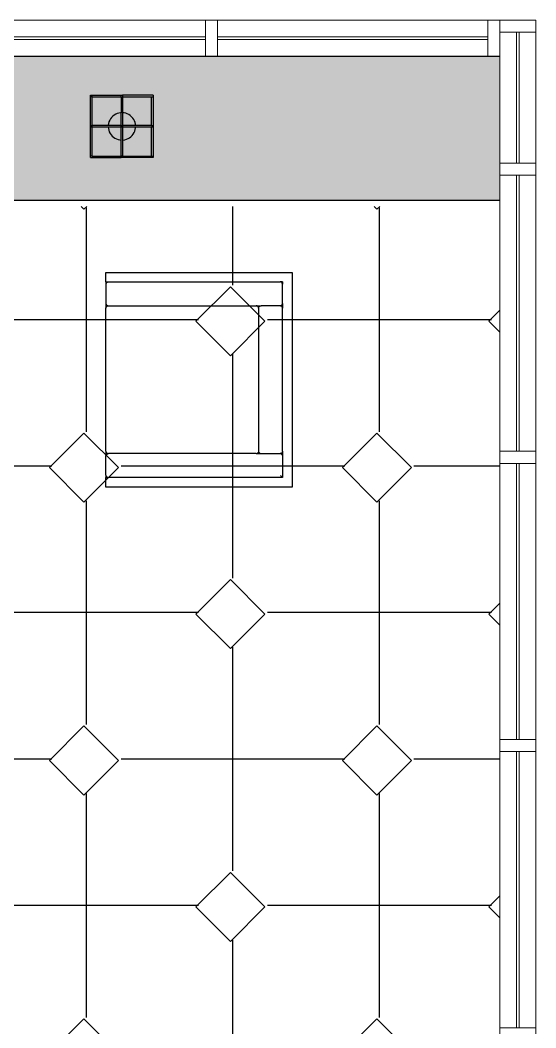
# Model space of a CAD drawing. Header units: millimetres. Extents: x -4865574 to 353735, y -2734656 to 279194.
# Drawn here: x -4824650 to -4822504, y -2669947 to -2665752 of the extents above; entities that cross this region are included whole.
import ezdxf

# ---------------------------------------------------------------- set-up
doc = ezdxf.new("R2010")
doc.units = ezdxf.units.MM
doc.layers.add('+AT9-Hardscape', color=1, linetype='Continuous')
doc.layers.add('+AT9-Hatch', color=8, linetype='Continuous')
for name, color, linetype, lineweight in [('CURTAIN-MULLION', 8, 'Continuous', 9), ('CURTAIN-MULLION-CUT', 6, 'Continuous', 9), ('CURTAINPANEL', 8, 'Continuous', 9), ('CURTAINPANEL-CUT', 6, 'Continuous', 9)]:
    doc.layers.add(name, color=color, linetype=linetype, lineweight=lineweight)

# ---------------------------------------------------------------- blocks, each defined once
blk = doc.blocks.new('System Panel - AM_12 mm Clear Glass-7864165-LEVEL 61 _BMU ACCESS_')
at = {"layer": 'CURTAINPANEL-CUT', "color": 8}
for p, q in [((562.5, 6), (-562.5, 6)), ((-562.5, 6), (-562.5, -6)), ((562.5, -6), (562.5, 6)), ((-562.5, -6), (562.5, -6))]:
    blk.add_line(p, q, dxfattribs=at)
blk = doc.blocks.new('System Panel - AM_12 mm Clear Glass-7864166-LEVEL 61 _BMU ACCESS_')
at = {"layer": 'CURTAINPANEL-CUT', "color": 8}
for p, q in [((575, 6), (-575, 6)), ((-575, 6), (-575, -6)), ((575, -6), (575, 6)), ((-575, -6), (575, -6))]:
    blk.add_line(p, q, dxfattribs=at)
blk = doc.blocks.new('System Panel - AM_12 mm Clear Glass-7864212-LEVEL 61 _BMU ACCESS_')
at = {"layer": 'CURTAINPANEL-CUT'}
for p, q in [((272.5, 6), (-272.5, 6)), ((-272.5, 6), (-272.5, -6)), ((272.5, -6), (272.5, 6)), ((-272.5, -6), (272.5, -6))]:
    blk.add_line(p, q, dxfattribs=at)
blk = doc.blocks.new('Rectangular Mullion - 50 x 150 mm-6826922-LEVEL 61 _BMU ACCESS_')
at = {"layer": 'CURTAIN-MULLION'}
for p, q in [((-4823828.6, -2665752.1), (-4822703.6, -2665752.1)), ((-4822703.6, -2665902.1), (-4823828.6, -2665902.1))]:
    blk.add_line(p, q, dxfattribs=at)
blk = doc.blocks.new('Rectangular Mullion - 50 x 150 mm-6826923-LEVEL 61 _BMU ACCESS_')
at = {"layer": 'CURTAIN-MULLION'}
for p, q in [((-4825028.6, -2665752.1), (-4823878.6, -2665752.1)), ((-4823878.6, -2665902.1), (-4825028.6, -2665902.1))]:
    blk.add_line(p, q, dxfattribs=at)
blk = doc.blocks.new('Rectangular Mullion - 50 x 150 mm-7864162-LEVEL 61 _BMU ACCESS_')
at = {"layer": 'CURTAIN-MULLION-CUT', "color": 8}
for p, q in [((-25, 75), (25, 75)), ((-25, -75), (-25, 75)), ((25, 75), (25, -75)), ((25, -75), (-25, -75))]:
    blk.add_line(p, q, dxfattribs=at)
blk = doc.blocks.new('Rectangular Mullion - 50 x 150 mm-7864168-LEVEL 61 _BMU ACCESS_')
at = {"layer": 'CURTAIN-MULLION-CUT', "color": 8}
for p, q in [((-50, 75), (0, 75)), ((-50, -75), (-50, 75)), ((0, 75), (0, -75)), ((0, -75), (-50, -75))]:
    blk.add_line(p, q, dxfattribs=at)
blk = doc.blocks.new('Rectangular Mullion - 50 x 150 mm-7827266-LEVEL 61 _BMU ACCESS_')
at = {"layer": 'CURTAIN-MULLION'}
for p, q in [((-4822503.6, -2665802.1), (-4822503.6, -2666347.1)), ((-4822653.6, -2666347.1), (-4822653.6, -2665902.1))]:
    blk.add_line(p, q, dxfattribs=at)
blk = doc.blocks.new('Rectangular Mullion - 50 x 150 mm-7864172-LEVEL 61 _BMU ACCESS_')
at = {"layer": 'CURTAIN-MULLION-CUT', "color": 8}
for p, q in [((-50, 75), (-50, -75)), ((0, 75), (-50, 75)), ((0, -75), (0, 75)), ((-50, -75), (0, -75))]:
    blk.add_line(p, q, dxfattribs=at)
blk = doc.blocks.new('COFFEE1')
at = {"layer": '+AT9-Hardscape'}
for p, q in [((884.3, 405.2), (884.3, 444.9)), ((884.3, 444.9), (1658.7, 444.9)), ((1658.7, 444.9), (1658.7, -448.6)), ((884.3, 405.2), (894.3, 405.2)), ((884.3, 405.2), (884.3, 395.3)), ((884.5, 397.2), (884.3, 395.3)), ((884.3, 395.3), (884.3, 315.9)), ((885.1, 399.1), (884.5, 397.2)), ((886, 400.8), (885.1, 399.1)), ((887.2, 402.3), (886, 400.8)), ((888.7, 403.6), (887.2, 402.3)), ((888.7, 403.6), (890.5, 404.5)), ((890.5, 404.5), (892.3, 405)), ((892.3, 405), (894.3, 405.2)), ((894.3, 405.2), (1609.1, 405.2)), ((1611, 405), (1609.1, 405.2)), ((1619, 405.2), (1609.1, 405.2)), ((1612.9, 404.5), (1611, 405)), ((1614.6, 403.6), (1612.9, 404.5)), ((1616.1, 402.3), (1614.6, 403.6)), ((1617.4, 400.8), (1616.1, 402.3)), ((1618.3, 399.1), (1617.4, 400.8)), ((1618.8, 397.2), (1618.3, 399.1)), ((1619, 395.3), (1618.8, 397.2)), ((1619, 405.2), (1619, 395.3)), ((1619, 315.9), (1619, 395.3)), ((884.3, 315.9), (884.5, 313.9)), ((884.3, 315.9), (884.3, 296)), ((884.3, 296), (884.5, 298)), ((884.3, -299.7), (884.3, 296)), ((884.5, 313.9), (885.1, 312.1)), ((884.5, 298), (885.1, 299.8)), ((885.1, 312.1), (886, 310.4)), ((885.1, 299.8), (886, 301.5)), ((886, 310.4), (887.2, 308.9)), ((886, 301.5), (887.2, 303)), ((887.2, 308.9), (888.7, 307.6)), ((887.2, 303), (888.7, 304.3)), ((888.7, 307.6), (890.5, 306.7)), ((888.7, 304.3), (890.5, 305.2)), ((890.5, 306.7), (892.3, 306.1)), ((890.5, 305.2), (892.3, 305.8)), ((892.3, 306.1), (894.3, 305.9)), ((892.3, 305.8), (894.3, 305.9)), ((894.3, 305.9), (1509.8, 305.9)), ((1511.7, 305.8), (1509.8, 305.9)), ((1509.8, 305.9), (1529.7, 305.9)), ((1513.6, 305.2), (1511.7, 305.8)), ((1515.3, 304.3), (1513.6, 305.2)), ((1516.8, 303), (1515.3, 304.3)), ((1518.1, 301.5), (1516.8, 303)), ((1519, 299.8), (1518.1, 301.5)), ((1519.6, 298), (1519, 299.8)), ((1519.7, 296), (1519.6, 298)), ((1519.7, 296), (1519.9, 298)), ((1519.7, 296), (1519.7, -299.7)), ((1519.9, 298), (1520.5, 299.8)), ((1520.5, 299.8), (1521.4, 301.5)), ((1521.4, 301.5), (1522.6, 303)), ((1522.6, 303), (1524.2, 304.3)), ((1524.2, 304.3), (1525.9, 305.2)), ((1525.9, 305.2), (1527.7, 305.8)), ((1527.7, 305.8), (1529.7, 305.9)), ((1609.1, 305.9), (1529.7, 305.9)), ((1609.1, 305.9), (1611, 306.1)), ((1611, 305.8), (1609.1, 305.9)), ((1611, 306.1), (1612.9, 306.7)), ((1612.9, 305.2), (1611, 305.8)), ((1612.9, 306.7), (1614.6, 307.6)), ((1614.6, 304.3), (1612.9, 305.2)), ((1614.6, 307.6), (1616.1, 308.9)), ((1616.1, 303), (1614.6, 304.3)), ((1616.1, 308.9), (1617.4, 310.4)), ((1617.4, 301.5), (1616.1, 303)), ((1617.4, 310.4), (1618.3, 312.1)), ((1618.3, 299.8), (1617.4, 301.5)), ((1618.3, 312.1), (1618.8, 313.9)), ((1618.8, 298), (1618.3, 299.8)), ((1618.8, 313.9), (1619, 315.9)), ((1619, 296), (1618.8, 298)), ((1619, 315.9), (1619, 296)), ((1619, -299.7), (1619, 296)), ((884.3, -299.7), (884.5, -301.6)), ((884.3, -299.7), (884.3, -319.5)), ((884.3, -319.5), (884.5, -317.6)), ((884.3, -399), (884.3, -319.5)), ((884.5, -301.6), (885.1, -303.5)), ((884.5, -317.6), (885.1, -315.7)), ((885.1, -303.5), (886, -305.2)), ((885.1, -315.7), (886, -314)), ((886, -305.2), (887.2, -306.7)), ((886, -314), (887.2, -312.5)), ((887.2, -306.7), (888.7, -307.9)), ((887.2, -312.5), (888.7, -311.3)), ((888.7, -307.9), (890.5, -308.9)), ((888.7, -311.3), (890.5, -310.4)), ((890.5, -308.9), (892.3, -309.4)), ((890.5, -310.4), (892.3, -309.8)), ((892.3, -309.4), (894.3, -309.6)), ((892.3, -309.8), (894.3, -309.6)), ((1509.8, -309.6), (894.3, -309.6)), ((1509.8, -309.6), (1511.7, -309.4)), ((1509.8, -309.6), (1529.7, -309.6)), ((1511.7, -309.4), (1513.6, -308.9)), ((1515.3, -307.9), (1513.6, -308.9)), ((1516.8, -306.7), (1515.3, -307.9)), ((1518.1, -305.2), (1516.8, -306.7)), ((1519, -303.5), (1518.1, -305.2)), ((1519.6, -301.6), (1519, -303.5)), ((1519.7, -299.7), (1519.6, -301.6)), ((1519.7, -299.7), (1519.9, -301.6)), ((1519.9, -301.6), (1520.5, -303.5)), ((1520.5, -303.5), (1521.4, -305.2)), ((1521.4, -305.2), (1522.6, -306.7)), ((1522.6, -306.7), (1524.2, -307.9)), ((1524.2, -307.9), (1525.9, -308.9)), ((1525.9, -308.9), (1527.7, -309.4)), ((1527.7, -309.4), (1529.7, -309.6)), ((1529.7, -309.6), (1609.1, -309.6)), ((1611, -309.4), (1609.1, -309.6)), ((1611, -309.8), (1609.1, -309.6)), ((1612.9, -308.9), (1611, -309.4)), ((1612.9, -310.4), (1611, -309.8)), ((1614.6, -307.9), (1612.9, -308.9)), ((1614.6, -311.3), (1612.9, -310.4)), ((1616.1, -306.7), (1614.6, -307.9)), ((1614.6, -311.3), (1616.1, -312.5)), ((1617.4, -305.2), (1616.1, -306.7)), ((1616.1, -312.5), (1617.4, -314)), ((1618.3, -303.5), (1617.4, -305.2)), ((1617.4, -314), (1618.3, -315.7)), ((1618.8, -301.6), (1618.3, -303.5)), ((1618.3, -315.7), (1618.8, -317.6)), ((1619, -299.7), (1618.8, -301.6)), ((1618.8, -317.6), (1619, -319.5)), ((1619, -299.7), (1619, -319.5)), ((1619, -319.5), (1619, -408.9)), ((884.3, -399), (884.5, -400.9)), ((884.3, -399), (884.3, -408.9)), ((884.3, -448.6), (884.3, -408.9)), ((884.3, -408.9), (894.3, -408.9)), ((884.5, -400.9), (885.1, -402.8)), ((885.1, -402.8), (886, -404.5)), ((886, -404.5), (887.2, -406)), ((887.2, -406), (888.7, -407.2)), ((888.7, -407.2), (890.5, -408.1)), ((890.5, -408.1), (892.3, -408.7)), ((892.3, -408.7), (894.3, -408.9)), ((1619, -408.9), (894.3, -408.9)), ((1619, -408.9), (1611, -400.9)), ((1658.7, -448.6), (884.3, -448.6))]:
    blk.add_line(p, q, dxfattribs=at)
blk = doc.blocks.new('lantern')
at = {"layer": '+AT9-Hardscape'}
for p, q in [((-126.7, 130), (-120.2, 130)), ((-126.7, 123.5), (-126.7, 130)), ((-120.2, 123.5), (-120.2, 130)), ((-120.2, 130), (0, 130)), ((0, 130), (6.5, 130)), ((0, 123.5), (0, 130)), ((6.5, 130), (6.5, 123.5)), ((133.2, 130), (6.5, 130)), ((133.2, 130), (133.2, 123.5)), ((-120.2, 123.5), (-126.7, 123.5)), ((-126.7, 3.2), (-126.7, 123.5)), ((-120.2, 123.5), (0, 123.5)), ((-120.2, 3.2), (-120.2, 123.5)), ((0, 123.5), (0, 56.8)), ((6.5, 123.5), (126.7, 123.5)), ((6.5, 123.5), (6.5, 56.8)), ((126.7, 123.5), (133.2, 123.5)), ((126.7, 3.2), (126.7, 123.5)), ((133.2, 123.5), (133.2, 3.2)), ((-34.4, 42.8), (-39.5, 37.7)), ((-28.8, 47.1), (-34.4, 42.8)), ((-22.6, 50.8), (-28.8, 47.1)), ((-16.1, 53.6), (-22.6, 50.8)), ((-9.2, 55.6), (-16.1, 53.6)), ((-2.1, 56.7), (-9.2, 55.6)), ((0, 56.8), (-2.1, 56.7)), ((0, 3.2), (0, 56.8)), ((12.2, 56.3), (6.5, 56.8)), ((6.5, 56.8), (6.5, 3.2)), ((19.2, 54.7), (12.2, 56.3)), ((25.9, 52.3), (19.2, 54.7)), ((32.3, 49.1), (25.9, 52.3)), ((38.2, 45), (32.3, 49.1)), ((43.6, 40.3), (38.2, 45)), ((-126.7, -3.2), (-126.7, 3.2)), ((-126.7, 3.2), (-120.2, 3.2)), ((-53.6, 3.2), (-120.2, 3.2)), ((-120.2, -3.2), (-120.2, 3.2)), ((-53.5, 5.4), (-53.6, 3.2)), ((0, 3.2), (-53.6, 3.2)), ((-52.4, 12.4), (-53.5, 5.4)), ((-50.4, 19.3), (-52.4, 12.4)), ((-47.5, 25.9), (-50.4, 19.3)), ((-43.9, 32), (-47.5, 25.9)), ((-39.5, 37.7), (-43.9, 32)), ((0, 3.2), (-3.2, 3.2)), ((0, 3.2), (0, 6.4)), ((0, -3.2), (0, 3.2)), ((0, 3.2), (6.5, 3.2)), ((6.5, 3.2), (6.5, -3.2)), ((60.1, 3.2), (6.5, 3.2)), ((48.3, 34.9), (43.6, 40.3)), ((52.3, 29), (48.3, 34.9)), ((55.6, 22.6), (52.3, 29)), ((58, 15.9), (55.6, 22.6)), ((59.5, 8.9), (58, 15.9)), ((60.1, 3.2), (59.5, 8.9)), ((126.7, 3.2), (60.1, 3.2)), ((126.7, 3.2), (133.2, 3.2)), ((133.2, 3.2), (133.2, -3.2)), ((-120.2, -3.2), (-126.7, -3.2)), ((-126.7, -123.5), (-126.7, -3.2)), ((-120.2, -123.5), (-120.2, -3.2)), ((-53.6, -3.2), (-120.2, -3.2)), ((-53.6, -3.2), (-53, -8.9)), ((0, -3.2), (-53.6, -3.2)), ((-53, -8.9), (-51.5, -15.9)), ((-51.5, -15.9), (-49.1, -22.6)), ((-49.1, -22.6), (-45.8, -29)), ((-45.8, -29), (-41.8, -34.9)), ((-41.8, -34.9), (-37.1, -40.3)), ((-37.1, -40.3), (-31.7, -45)), ((6.5, -3.2), (0, -3.2)), ((0, -56.8), (0, -3.2)), ((6.5, -3.2), (6.5, -56.8)), ((60.1, -3.2), (6.5, -3.2)), ((40.9, -42.8), (46, -37.7)), ((46, -37.7), (50.4, -32)), ((50.4, -32), (54, -25.9)), ((54, -25.9), (56.9, -19.3)), ((56.9, -19.3), (58.9, -12.4)), ((58.9, -12.4), (60, -5.4)), ((60, -5.4), (60.1, -3.2)), ((126.7, -3.2), (60.1, -3.2)), ((126.7, -123.5), (126.7, -3.2)), ((133.2, -3.2), (126.7, -3.2)), ((133.2, -3.2), (133.2, -123.5)), ((-31.7, -45), (-25.8, -49.1)), ((-25.8, -49.1), (-19.4, -52.3)), ((-19.4, -52.3), (-12.7, -54.7)), ((-12.7, -54.7), (-5.7, -56.3)), ((-5.7, -56.3), (0, -56.8)), ((0, -123.5), (0, -56.8)), ((6.5, -56.8), (8.6, -56.7)), ((6.5, -56.8), (6.5, -123.5)), ((8.6, -56.7), (15.7, -55.6)), ((15.7, -55.6), (22.6, -53.6)), ((22.6, -53.6), (29.1, -50.8)), ((29.1, -50.8), (35.3, -47.1)), ((35.3, -47.1), (40.9, -42.8)), ((-126.7, -130), (-126.7, -123.5)), ((-120.2, -123.5), (-126.7, -123.5)), ((-120.2, -123.5), (0, -123.5)), ((0, -130), (0, -123.5)), ((6.5, -123.5), (0, -123.5)), ((6.5, -123.5), (6.5, -130)), ((6.5, -123.5), (126.7, -123.5)), ((126.7, -123.5), (133.2, -123.5)), ((133.2, -123.5), (133.2, -130)), ((-126.7, -130), (0, -130)), ((6.5, -130), (0, -130)), ((133.2, -130), (6.5, -130))]:
    blk.add_line(p, q, dxfattribs=at)

msp = doc.modelspace()

# ---------------------------------------------------------------- hatches: boundary and pattern name
at = {"layer": '+AT9-Hatch'}
h = msp.add_hatch(dxfattribs=at)
h.set_pattern_fill('GRAVEL', color=252, scale=15, angle=270)
h.paths.add_polyline_path([(-4822653.6, -2666347.1), (-4822653.6, -2665902.1), (-4822703.6, -2665902.1), (-4823828.6, -2665902.1), (-4823878.6, -2665902.1), (-4825028.6, -2665902.1), (-4825078.6, -2665902.1), (-4826228.6, -2665902.1), (-4826278.6, -2665902.1), (-4827428.6, -2665902.1), (-4827478.6, -2665902.1), (-4828628.6, -2665902.1), (-4828678.6, -2665902.1), (-4829828.6, -2665902.1), (-4829878.6, -2665902.1), (-4831028.6, -2665902.1), (-4831078.6, -2665902.1), (-4832228.6, -2665902.1), (-4832278.6, -2665902.1), (-4833428.6, -2665902.1), (-4833478.6, -2665902.1), (-4834628.6, -2665902.1), (-4834678.6, -2665902.1), (-4835828.6, -2665902.1), (-4835878.6, -2665902.1), (-4837028.6, -2665902.1), (-4837078.6, -2665902.1), (-4838228.6, -2665902.1), (-4838278.6, -2665902.1), (-4839428.6, -2665902.1), (-4839478.6, -2665902.1), (-4840628.6, -2665902.1), (-4840678.6, -2665902.1), (-4841203.6, -2665902.1), (-4841253.6, -2665902.1), (-4841253.6, -2666502.1), (-4822653.6, -2666502.1), (-4822653.6, -2666397.1)])
h = msp.add_hatch(dxfattribs=at)
h.set_pattern_fill('CTYSQMK2', color=8, scale=2, angle=90)
h.set_pattern_definition([(90, (9e-15, 143.7), (-609.6, 609.6), [931.82948, -287.37052]), (180, (-143.7, 9e-15), (-609.6, -609.6), [931.82948, -287.37052]), (135, (-609.6, 465.9), (-609.60134, -609.60134), [203.2, -658.90648]), (405, (-609.6, 465.9), (-609.60134, 609.60134), [203.2, -658.90648]), (135, (-465.9, 609.6), (-609.60134, -609.60134), [203.2, -658.90648]), (405, (-753.3, 609.6), (-609.60134, 609.60134), [203.2, -658.90648])])
h.paths.add_polyline_path([(-4841253.6, -2670527.1), (-4841253.6, -2670577.1), (-4841253.6, -2671727.1), (-4841253.6, -2671777.1), (-4841253.6, -2672927.1), (-4841253.6, -2672977.1), (-4841253.6, -2673132.1), (-4822653.6, -2673132.1), (-4822653.6, -2672397.1), (-4822653.6, -2672347.1), (-4822653.6, -2671197.1), (-4822653.6, -2671147.1), (-4822653.6, -2669997.1), (-4822653.6, -2669947.1), (-4822653.6, -2668797.1), (-4822653.6, -2668747.1), (-4822653.6, -2666527.7), (-4841380.2, -2666527.7), (-4841253.6, -2669327.1), (-4841253.6, -2669377.1), (-4841322.6, -2669377.1), (-4841322.6, -2670527.1)])
edge = h.paths.add_edge_path(flags=16)
edge.add_spline(control_points=[(-4840332.7, -2670233.8), (-4840264.1, -2670154.2), (-4840112.6, -2670007.6), (-4839849.5, -2669831.8), (-4839559.3, -2669706), (-4839251.2, -2669634.2), (-4838935.2, -2669618.7), (-4838621.5, -2669660.1), (-4838320.4, -2669757), (-4838041.4, -2669906.2), (-4837793.7, -2670102.9), (-4837585.2, -2670340.9), (-4837422.7, -2670612.3), (-4837311.5, -2670908.5), (-4837255, -2671219.8), (-4837255.3, -2671536.1), (-4837312.1, -2671847.3), (-4837423.8, -2672143.3), (-4837586.7, -2672414.5), (-4837795.5, -2672652.2), (-4838043.5, -2672848.6), (-4838229.6, -2672947.8), (-4838326.3, -2672988.7)], knot_values=[1.896909, 1.896909, 1.896909, 1.896909, 2.076953, 2.256997, 2.437041, 2.617085, 2.797128, 2.977172, 3.157216, 3.33726, 3.517304, 3.697348, 3.877392, 4.057436, 4.23748, 4.417524, 4.597568, 4.777611, 4.957655, 5.137699, 5.317743, 5.497787, 5.497787, 5.497787, 5.497787], degree=3, periodic=0)
edge.add_line((-4838326.3, -2672988.7), (-4838359.8, -2672948.5))
edge.add_arc((-4839007.5, -2671376.7), 1700, 285.8202, 292.3971, ccw=False)
edge.add_arc((-4839007.5, -2671376.7), 1700, 284.3383, 285.8202, ccw=False)
edge.add_line((-4838574.9, -2673019.4), (-4838587.4, -2672971.9))
edge.add_spline(control_points=[(-4838587.4, -2672971.9), (-4838612.4, -2672978.5), (-4838728.8, -2673006.3), (-4838866.1, -2673023.5), (-4838978.1, -2673026.2), (-4838996.2, -2673026.3)], knot_values=[1.503934, 1.503934, 1.503934, 1.503934, 1.550862, 1.721628, 1.75459, 1.75459, 1.75459, 1.75459], degree=3, periodic=0)
edge.add_spline(control_points=[(-4838996.2, -2673026.3), (-4839072, -2673026.8), (-4839209.9, -2673018.2), (-4839345.5, -2672992.5), (-4839405.7, -2672977.5)], knot_values=[1.253278, 1.253278, 1.253278, 1.253278, 1.391083, 1.503934, 1.503934, 1.503934, 1.503934], degree=3, periodic=0)
edge.add_line((-4839405.7, -2672977.5), (-4839414.3, -2673011.8))
edge.add_arc((-4839007.5, -2671376.7), 1700, 256.164, 256.7434)
edge.add_arc((-4839007.5, -2671376.7), 1700, 257.1894, 258.2285)
edge.add_line((-4839346, -2673038.9), (-4839414.3, -2673011.8))
edge.add_arc((-4839007.5, -2671376.7), 1700, 255.2119, 256.164, ccw=False)
edge.add_arc((-4839007.5, -2671376.7), 1700, 248.7552, 255.2119, ccw=False)
edge.add_arc((-4839007.5, -2671376.7), 1700, 247.2782, 248.7552, ccw=False)
edge.add_arc((-4839007.5, -2671376.7), 1700, 240.781, 247.2782, ccw=False)
edge.add_line((-4839839.3, -2672859.3), (-4839863.7, -2672902.9))
edge.add_spline(control_points=[(-4839863.7, -2672902.9), (-4839953.8, -2672852.4), (-4840039.5, -2672793.8), (-4840119.3, -2672728.2)], knot_values=[7.091892, 7.091892, 7.091892, 7.091892, 7.269014, 7.269014, 7.269014, 7.269014], degree=3, periodic=0)
edge.add_spline(control_points=[(-4840128.2, -2672720.8), (-4840204.6, -2672657.1), (-4840349.2, -2672513.9), (-4840467, -2672347.9), (-4840519, -2672258.6)], knot_values=[6.737646, 6.737646, 6.737646, 6.737646, 6.908139, 7.085262, 7.085262, 7.085262, 7.085262], degree=3, periodic=0)
edge.add_spline(control_points=[(-4840519, -2672258.6), (-4840571.1, -2672169.4), (-4840615.2, -2672075.5), (-4840650.8, -2671978.5)], knot_values=[6.560523, 6.560523, 6.560523, 6.560523, 6.737646, 6.737646, 6.737646, 6.737646], degree=3, periodic=0)
edge.add_spline(control_points=[(-4840650.8, -2671978.5), (-4840686.3, -2671881.5), (-4840728.5, -2671724.6), (-4840748.4, -2671563.9), (-4840752.7, -2671505.6)], knot_values=[6.283185, 6.283185, 6.283185, 6.283185, 6.460308, 6.560523, 6.560523, 6.560523, 6.560523], degree=3, periodic=0)
edge.add_spline(control_points=[(-4840752.7, -2671505.6), (-4840756.1, -2671460.8), (-4840761.3, -2671312.6), (-4840738.2, -2671061.2), (-4840655.5, -2670761.2), (-4840521.3, -2670480.5), (-4840400.2, -2670312), (-4840332.7, -2670233.8)], knot_values=[5.497787, 5.497787, 5.497787, 5.497787, 5.574695, 5.751817, 5.92894, 6.106063, 6.283185, 6.283185, 6.283185, 6.283185], degree=3, periodic=0)
h.paths.add_polyline_path([(-4839327, -2673046.4), (-4839311.5, -2673063.3), (-4839354.3, -2673041, -0.004534), (-4839397.3, -2673031.4, -0.002528), (-4839414.3, -2673011.8), (-4839345.1, -2673042.9, 0.002724), (-4839327, -2673046.4)], flags=16)
h.paths.add_polyline_path([(-4840527.2, -2670671.5), (-4839806.2, -2670671.5), (-4839806.2, -2671511.5), (-4840527.2, -2671511.5)], flags=0)
edge = h.paths.add_edge_path(flags=0)
edge.add_spline(control_points=[(-4840111.7, -2672534.1), (-4840150.4, -2672497.1), (-4840242.5, -2672400), (-4840321.8, -2672292), (-4840364.3, -2672224)], knot_values=[1.253278, 1.253278, 1.253278, 1.253278, 1.353541, 1.503934, 1.503934, 1.503934, 1.503934], degree=3, periodic=0)
edge.add_spline(control_points=[(-4840364.3, -2672224), (-4840357.2, -2672235.3), (-4840301.1, -2672322.8), (-4840218, -2672428), (-4840133.2, -2672513.5), (-4840111.7, -2672534.1)], knot_values=[0.484517, 0.484517, 0.484517, 0.484517, 0.50954, 0.679386, 0.735173, 0.735173, 0.735173, 0.735173], degree=3, periodic=0)
edge = h.paths.add_edge_path(flags=0)
edge.add_spline(control_points=[(-4840111.7, -2672534.1), (-4840082.7, -2672561.7), (-4839982.5, -2672650.4), (-4839871.7, -2672726), (-4839790.2, -2672771.8)], knot_values=[1.503934, 1.503934, 1.503934, 1.503934, 1.579131, 1.75459, 1.75459, 1.75459, 1.75459], degree=3, periodic=0)
edge.add_spline(control_points=[(-4839790.1, -2672771.8), (-4839853.7, -2672736.1), (-4839965.8, -2672662.8), (-4840067.7, -2672576), (-4840111.7, -2672534.1)], knot_values=[0.735173, 0.735173, 0.735173, 0.735173, 0.871769, 0.985829, 0.985829, 0.985829, 0.985829], degree=3, periodic=0)
edge = h.paths.add_edge_path(flags=0)
edge.add_spline(control_points=[(-4839814.6, -2672815.4), (-4839877.9, -2672779.9), (-4839985.9, -2672709.5), (-4840084.9, -2672627.2), (-4840126, -2672589.2)], knot_values=[0.751967, 0.751967, 0.751967, 0.751967, 0.883965, 0.985829, 0.985829, 0.985829, 0.985829], degree=3, periodic=0)
edge.add_spline(control_points=[(-4840126, -2672589.2), (-4840102.4, -2672611), (-4840005.4, -2672695.4), (-4839898.8, -2672768.2), (-4839814.6, -2672815.4)], knot_values=[1.520728, 1.520728, 1.520728, 1.520728, 1.579131, 1.75459, 1.75459, 1.75459, 1.75459], degree=3, periodic=0)
edge = h.paths.add_edge_path(flags=0)
edge.add_spline(control_points=[(-4840652.6, -2671498.2), (-4840645.7, -2671591.8), (-4840625.3, -2671719.3), (-4840590.2, -2671843.1), (-4840579.7, -2671876.1)], knot_values=[0, 0, 0, 0, 0.170766, 0.233862, 0.233862, 0.233862, 0.233862], degree=3, periodic=0)
edge.add_spline(control_points=[(-4840579.7, -2671876.1), (-4840600.5, -2671810.4), (-4840631.8, -2671685.4), (-4840648.2, -2671557.7), (-4840652.6, -2671498.2)], knot_values=[0.768761, 0.768761, 0.768761, 0.768761, 0.894089, 1.002623, 1.002623, 1.002623, 1.002623], degree=3, periodic=0)
edge = h.paths.add_edge_path(flags=0)
edge.add_spline(control_points=[(-4840146.2, -2672570.2), (-4840186.1, -2672532.2), (-4840274.7, -2672438.7), (-4840351.9, -2672335.5), (-4840391.8, -2672273.9)], knot_values=[1.270072, 1.270072, 1.270072, 1.270072, 1.370334, 1.503934, 1.503934, 1.503934, 1.503934], degree=3, periodic=0)
edge.add_spline(control_points=[(-4840391.8, -2672273.9), (-4840388.5, -2672278.9), (-4840333.7, -2672362.5), (-4840253.4, -2672463.5), (-4840167, -2672550.4), (-4840146.2, -2672570.2)], knot_values=[0.501311, 0.501311, 0.501311, 0.501311, 0.512298, 0.683065, 0.735173, 0.735173, 0.735173, 0.735173], degree=3, periodic=0)
edge = h.paths.add_edge_path(flags=0)
edge.add_line((-4839895.2, -2672826.6), (-4839834.4, -2672850.7))
edge.add_spline(control_points=[(-4839839.3, -2672859.3), (-4839849.2, -2672853.8), (-4839859, -2672848.2), (-4839868.7, -2672842.4)], knot_values=[7.249026, 7.249026, 7.249026, 7.249026, 7.269014, 7.269014, 7.269014, 7.269014], degree=3, periodic=0)
edge.add_line((-4839868.7, -2672842.4), (-4839941.7, -2672813.5))
edge.add_line((-4839939.9, -2672808.8), (-4839895.2, -2672826.6))
h.paths.add_polyline_path([(-4840166, -2672591), (-4840100.5, -2672669.4), (-4840150.3, -2672615.5), (-4840169.5, -2672594.6)], is_closed=False, flags=0)
edge = h.paths.add_edge_path(flags=0)
edge.add_spline(control_points=[(-4839918.8, -2672811.8), (-4839911, -2672816.8), (-4839903.1, -2672821.7), (-4839895.2, -2672826.6)], knot_values=[7.214485, 7.214485, 7.214485, 7.214485, 7.230895, 7.230895, 7.230895, 7.230895], degree=3, periodic=0)
edge.add_line((-4839895.2, -2672826.6), (-4839939.9, -2672808.8))
edge.add_line((-4839938, -2672804.2), (-4839918.9, -2672811.8))
h.paths.add_polyline_path([(-4839982.9, -2672772.6), (-4839999.6, -2672788), (-4840028.9, -2672722.9), (-4839992.4, -2672762.4)], is_closed=False, flags=0)
h.paths.add_polyline_path([(-4840491.2, -2672212.6), (-4840512.9, -2672219.2), (-4840511.7, -2672145.7), (-4840495.3, -2672199.2)], is_closed=False, flags=0)
h.paths.add_polyline_path([(-4840093.1, -2672662.6), (-4840046.6, -2672727.7), (-4840065.1, -2672707.7), (-4840100.5, -2672669.4)], is_closed=False, flags=0)
h.paths.add_polyline_path([(-4840418.5, -2672324.9), (-4840468.1, -2672263.8), (-4840435.5, -2672299.2), (-4840169.5, -2672594.6), (-4840418.5, -2672324.9)], is_closed=False, flags=0)
edge = h.paths.add_edge_path(flags=0)
edge.add_spline(control_points=[(-4840532, -2671861), (-4840552.3, -2671797.3), (-4840582.6, -2671676.1), (-4840598.5, -2671552.2), (-4840602.8, -2671494.5)], knot_values=[0.768761, 0.768761, 0.768761, 0.768761, 0.894089, 1.002623, 1.002623, 1.002623, 1.002623], degree=3, periodic=0)
edge.add_spline(control_points=[(-4840602.8, -2671494.5), (-4840596.1, -2671584.8), (-4840576.3, -2671708.4), (-4840542.4, -2671828.5), (-4840532, -2671861)], knot_values=[0, 0, 0, 0, 0.169847, 0.233862, 0.233862, 0.233862, 0.233862], degree=3, periodic=0)

# ---------------------------------------------------------------- linework, layer by layer
at = {"layer": '+AT9-Hardscape'}
for points in [[(-4841253.6, -2665902.1), (-4822653.6, -2665902.1)], [(-4841253.6, -2666502.1), (-4822653.6, -2666502.1)]]:
    msp.add_lwpolyline(points, dxfattribs=at)

# ---------------------------------------------------------------- block references
for name, p in [('lantern', (-4824229.8, -2666194.4)), ('COFFEE1', (-4825177.2, -2667247.1))]:
    msp.add_blockref(name, p)
at = {"layer": 'CURTAIN-MULLION'}
for name, p in [('Rectangular Mullion - 50 x 150 mm-6826923-LEVEL 61 _BMU ACCESS_', (0, 0)), ('Rectangular Mullion - 50 x 150 mm-6826922-LEVEL 61 _BMU ACCESS_', (0, 0)), ('Rectangular Mullion - 50 x 150 mm-7864172-LEVEL 61 _BMU ACCESS_', (-4822653.6, -2665827.1)), ('Rectangular Mullion - 50 x 150 mm-7827266-LEVEL 61 _BMU ACCESS_', (0, 0))]:
    msp.add_blockref(name, p, dxfattribs=at)
at = {"layer": 'CURTAIN-MULLION', "extrusion": (0, 0, -1)}
msp.add_blockref('Rectangular Mullion - 50 x 150 mm-7864162-LEVEL 61 _BMU ACCESS_', (4823853.6, -2665827.1), dxfattribs=at)
at = {"layer": 'CURTAIN-MULLION', "extrusion": (0, 0, -1), "rotation": 90}
for name, p in [('Rectangular Mullion - 50 x 150 mm-7864168-LEVEL 61 _BMU ACCESS_', (4822578.6, -2665752.1)), ('Rectangular Mullion - 50 x 150 mm-7864162-LEVEL 61 _BMU ACCESS_', (4822578.6, -2666372.1)), ('Rectangular Mullion - 50 x 150 mm-7864162-LEVEL 61 _BMU ACCESS_', (4822578.6, -2667572.1)), ('Rectangular Mullion - 50 x 150 mm-7864162-LEVEL 61 _BMU ACCESS_', (4822578.6, -2668772.1)), ('Rectangular Mullion - 50 x 150 mm-7864162-LEVEL 61 _BMU ACCESS_', (4822578.6, -2669972.1))]:
    msp.add_blockref(name, p, dxfattribs=at)
at = {"layer": 'CURTAIN-MULLION', "rotation": 270}
for p in [(-2156751.5, -7491425.8), (-2156751.5, -7492625.8), (-2156751.5, -7493825.8)]:
    msp.add_blockref('Rectangular Mullion - 50 x 150 mm-6826923-LEVEL 61 _BMU ACCESS_', p, dxfattribs=at)
at = {"layer": 'CURTAINPANEL'}
for name, p, rotation in [('System Panel - AM_12 mm Clear Glass-7864212-LEVEL 61 _BMU ACCESS_', (-4822578.6, -2666074.6), 90), ('System Panel - AM_12 mm Clear Glass-7864166-LEVEL 61 _BMU ACCESS_', (-4824453.6, -2665827.1), 180), ('System Panel - AM_12 mm Clear Glass-7864165-LEVEL 61 _BMU ACCESS_', (-4823266.1, -2665827.1), 180), ('System Panel - AM_12 mm Clear Glass-7864166-LEVEL 61 _BMU ACCESS_', (-4822578.6, -2666972.1), 90), ('System Panel - AM_12 mm Clear Glass-7864166-LEVEL 61 _BMU ACCESS_', (-4822578.6, -2668172.1), 90), ('System Panel - AM_12 mm Clear Glass-7864166-LEVEL 61 _BMU ACCESS_', (-4822578.6, -2669372.1), 90)]:
    msp.add_blockref(name, p, dxfattribs=dict(at, rotation=rotation))

doc.saveas('drawing.dxf')
